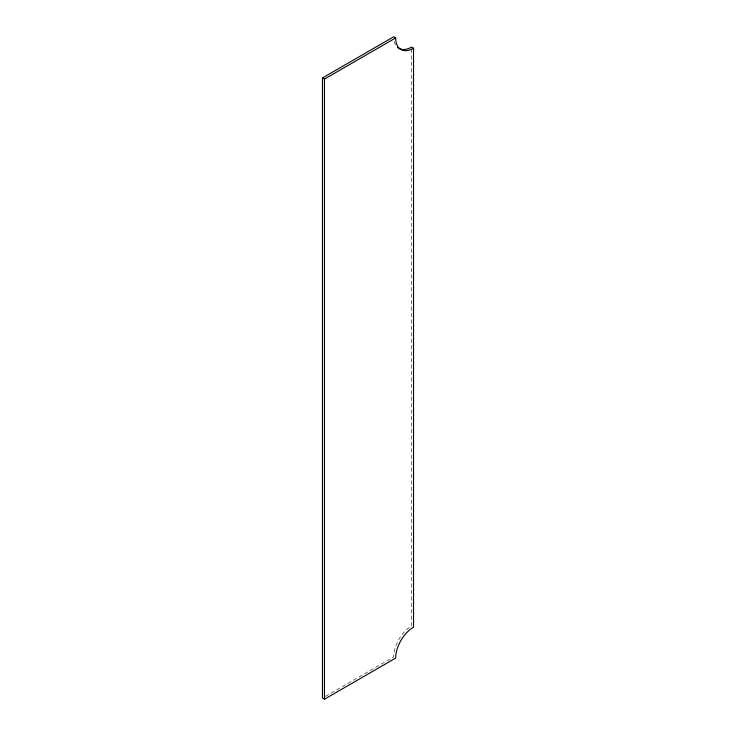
<?xml version="1.0" encoding="UTF-8"?>
<svg xmlns="http://www.w3.org/2000/svg" width="736" height="736" viewBox="0 0 736 736"><rect width="100%" height="100%" fill="white"/><g stroke="black" fill="none" stroke-linecap="round" stroke-linejoin="round"><path stroke-width="0.55" stroke-dasharray="3.68 2.76" d="M325.441 696.339L393.686 656.944A25.245 14.573 -60 0 1 411.534 626.023L411.534 48.254M395.6 44.979A25.245 14.573 -60 0 1 393.953 40.186"/><path stroke-width="1.1" d="M322.478 77.915L393.686 36.8L395.674 37.941A25.245 14.573 -60 0 0 413.522 48.254L413.522 627.164A25.245 14.573 -60 0 0 395.674 658.085L324.466 699.2L322.478 698.059L322.478 77.915L324.466 79.056L395.674 37.941M413.522 48.254L411.534 47.104A25.245 14.573 -60 0 1 397.56 47.38M324.466 79.056L324.466 699.2"/></g></svg>
